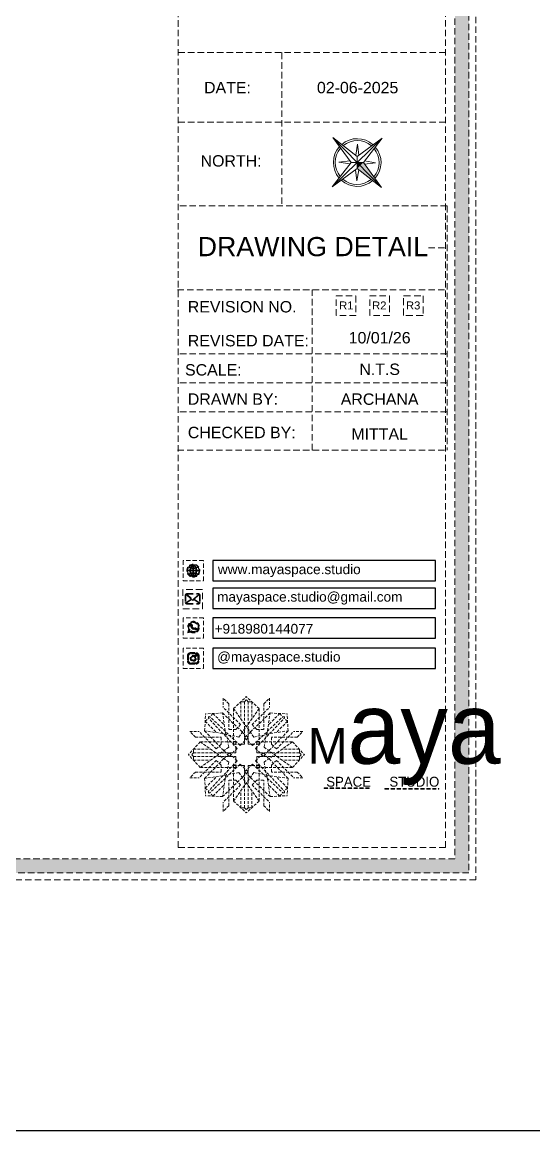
# Model space of a CAD drawing. Header units: millimetres. Extents: x 56222 to 3066687, y -650199 to -121287.
# Drawn here: x 134316.3 to 134395.8, y -183936.6 to -183764.4 of the extents above; entities that cross this region are included whole.
import ezdxf
from ezdxf.enums import TextEntityAlignment as Align

# ---------------------------------------------------------------- set-up
doc = ezdxf.new("R2010")
doc.units = ezdxf.units.MM
doc.header["$MEASUREMENT"] = 0
doc.linetypes.add('DASHEDX2', pattern=[1.5, 1, -0.5])
doc.layers.add('AR HATCH-7', color=7, linetype='Continuous')
for name, color, linetype, lineweight in [('Dimension', 10, 'DASHEDX2', 20), ('NAME PLATE', 7, 'Continuous', 25), ('title block', 7, 'Continuous', 9), ('XX~SLAB ( BEAM )~ ( DIM )', 7, 'Continuous', 9)]:
    doc.layers.add(name, color=color, linetype=linetype, lineweight=lineweight)
doc.styles.add('Arial', font='arial.ttf')
doc.styles.get("Standard").update_dxf_attribs({"font": 'arial.ttf', "height": 6})

# ---------------------------------------------------------------- blocks, each defined once
blk = doc.blocks.new('FSFSF')
at = {"color": 42, "lineweight": 5, "true_color": 0xe0ac11}
for p, q in [((28600.03, 143.51), (28600.03, 140.16)), ((28602.15, 141.41), (28600.03, 143.51)), ((28603.86, 139.69), (28608.58, 144.08)), ((28613.31, 139.69), (28608.58, 144.08)), ((28615.02, 141.41), (28617.14, 143.51)), ((28617.14, 143.51), (28617.14, 140.16)), ((28606.47, 133.76), (28600.03, 140.16)), ((28602.15, 141.41), (28602.15, 131.95)), ((28603.86, 126.58), (28603.86, 139.69)), ((28603.86, 139.69), (28608.58, 133.02)), ((28607.9, 142.22), (28606.58, 142.22)), ((28606.58, 142.22), (28606.58, 135.84)), ((28607.9, 142.22), (28608.58, 142.85)), ((28607.9, 142.22), (28607.9, 126.58)), ((28609.27, 142.22), (28608.59, 142.85)), ((28613.31, 139.69), (28608.59, 133.02)), ((28609.27, 142.22), (28609.27, 126.58)), ((28609.27, 142.22), (28610.59, 142.22)), ((28610.59, 142.22), (28610.59, 135.84)), ((28610.7, 133.76), (28617.14, 140.16)), ((28613.31, 126.58), (28613.31, 139.69)), ((28615.02, 141.41), (28615.02, 131.95)), ((28593.19, 131.45), (28593.54, 137.71)), ((28593.39, 135), (28594.56, 136.12)), ((28599.8, 138.06), (28593.54, 137.71)), ((28595.12, 136.69), (28594.53, 136.69)), ((28594.56, 136.12), (28594.56, 136.71)), ((28605.17, 124.98), (28594.56, 136.12)), ((28596.24, 137.86), (28595.12, 136.69)), ((28606.27, 126.08), (28595.12, 136.69)), ((28596.24, 137.86), (28600.47, 133.65)), ((28601.03, 130), (28599.8, 138.06)), ((28599.8, 138.05), (28608.58, 129.56)), ((28617.37, 138.05), (28608.59, 129.56)), ((28610.9, 126.08), (28622.05, 136.69)), ((28612.02, 124.98), (28622.62, 136.12)), ((28616.14, 130), (28617.37, 138.06)), ((28620.93, 137.86), (28616.7, 133.65)), ((28617.37, 138.06), (28623.63, 137.71)), ((28620.93, 137.86), (28622.05, 136.69)), ((28622.05, 136.69), (28622.64, 136.69)), ((28622.62, 136.12), (28622.62, 136.71)), ((28623.8, 135), (28622.62, 136.12)), ((28624, 131.45), (28623.65, 137.71)), ((28587.73, 131.22), (28591.08, 131.22)), ((28589.84, 129.1), (28587.73, 131.22)), ((28597.49, 124.78), (28591.08, 131.22)), ((28593.19, 131.45), (28601.69, 122.67)), ((28601.25, 130.22), (28593.19, 131.45)), ((28593.39, 135), (28597.6, 130.78)), ((28604.75, 131.95), (28602.15, 131.95)), ((28606.47, 133.76), (28604.75, 131.95)), ((28605.86, 129.18), (28608.58, 133.02)), ((28611.31, 129.18), (28608.59, 133.02)), ((28610.7, 133.76), (28612.42, 131.95)), ((28612.42, 131.95), (28615.02, 131.95)), ((28623.99, 131.45), (28615.5, 122.67)), ((28615.94, 130.22), (28624, 131.45)), ((28623.8, 135), (28619.59, 130.78)), ((28619.7, 124.78), (28626.1, 131.22)), ((28629.45, 131.22), (28626.1, 131.22)), ((28627.34, 129.1), (28629.45, 131.22)), ((28591.56, 127.39), (28587.17, 122.66)), ((28589.84, 129.1), (28599.29, 129.1)), ((28604.66, 127.39), (28591.56, 127.39)), ((28591.56, 127.39), (28598.23, 122.67)), ((28599.29, 126.5), (28599.29, 129.1)), ((28605.86, 129.18), (28601.03, 130)), ((28602.07, 125.39), (28601.25, 130.22)), ((28603.68, 126.54), (28603.68, 127.39)), ((28604.71, 127.57), (28603.86, 127.57)), ((28604.66, 123.35), (28604.66, 127.39)), ((28604.7, 126.58), (28604.71, 127.57)), ((28606.27, 126.08), (28608.58, 128.27)), ((28607.9, 128.92), (28608.58, 129.56)), ((28607.9, 128.92), (28608.58, 128.27)), ((28609.27, 128.92), (28608.59, 129.56)), ((28609.27, 128.92), (28608.59, 128.27)), ((28610.9, 126.08), (28608.59, 128.27)), ((28611.31, 129.18), (28616.14, 130)), ((28612.46, 126.58), (28612.46, 127.57)), ((28612.46, 127.57), (28613.31, 127.57)), ((28612.52, 123.35), (28612.52, 127.39)), ((28612.52, 127.39), (28625.63, 127.39)), ((28613.51, 126.54), (28613.51, 127.39)), ((28615.12, 125.39), (28615.94, 130.22)), ((28627.34, 129.1), (28617.89, 129.1)), ((28617.89, 126.5), (28617.89, 129.1)), ((28625.63, 127.39), (28618.96, 122.67)), ((28625.63, 127.39), (28630.02, 122.66)), ((28589.03, 123.35), (28588.4, 122.67)), ((28589.03, 123.35), (28589.03, 124.67)), ((28589.03, 124.67), (28595.4, 124.67)), ((28589.03, 123.35), (28604.66, 123.35)), ((28597.49, 124.78), (28599.29, 126.5)), ((28602.07, 125.39), (28598.23, 122.67)), ((28602.33, 123.35), (28601.69, 122.67)), ((28602.33, 123.35), (28602.97, 122.67)), ((28605.17, 124.98), (28602.97, 122.67)), ((28604.66, 126.54), (28603.68, 126.54)), ((28607.9, 126.58), (28603.86, 126.58)), ((28609.27, 126.58), (28613.31, 126.58)), ((28612.02, 124.98), (28614.21, 122.67)), ((28612.52, 126.54), (28613.51, 126.54)), ((28628.16, 123.35), (28612.52, 123.35)), ((28614.85, 123.35), (28614.21, 122.67)), ((28614.85, 123.35), (28615.5, 122.67)), ((28615.12, 125.39), (28618.96, 122.67)), ((28619.7, 124.78), (28617.89, 126.5)), ((28628.16, 124.67), (28621.78, 124.67)), ((28628.16, 123.35), (28628.16, 124.67)), ((28628.16, 123.35), (28628.78, 122.67)), ((28591.56, 117.94), (28587.17, 122.66)), ((28589.03, 121.98), (28588.4, 122.65)), ((28589.03, 121.98), (28604.66, 121.98)), ((28589.03, 121.98), (28589.03, 120.66)), ((28589.03, 120.66), (28595.4, 120.66)), ((28597.49, 120.54), (28591.08, 114.11)), ((28591.56, 117.94), (28598.23, 122.65)), ((28593.19, 113.88), (28601.69, 122.65)), ((28605.17, 120.35), (28594.56, 109.2)), ((28606.27, 119.15), (28595.12, 108.54)), ((28597.49, 120.54), (28599.29, 118.83)), ((28602.07, 119.94), (28598.23, 122.65)), ((28599.29, 118.83), (28599.29, 116.23)), ((28602.07, 119.94), (28601.25, 115.1)), ((28602.33, 121.98), (28601.69, 122.65)), ((28602.33, 121.98), (28602.97, 122.65)), ((28605.17, 120.35), (28602.97, 122.65)), ((28604.66, 118.78), (28603.68, 118.78)), ((28603.68, 118.78), (28603.68, 117.94)), ((28604.66, 121.98), (28604.66, 117.94)), ((28606.27, 119.15), (28608.58, 116.96)), ((28610.9, 119.15), (28608.59, 116.96)), ((28610.9, 119.15), (28622.05, 108.54)), ((28612.02, 120.35), (28614.21, 122.65)), ((28612.02, 120.35), (28622.62, 109.2)), ((28612.52, 121.98), (28612.52, 117.94)), ((28628.16, 121.98), (28612.52, 121.98)), ((28612.52, 118.78), (28613.51, 118.78)), ((28613.51, 118.78), (28613.51, 117.94)), ((28614.85, 121.98), (28614.21, 122.65)), ((28614.85, 121.98), (28615.5, 122.65)), ((28615.12, 119.94), (28618.96, 122.65)), ((28615.12, 119.94), (28615.94, 115.1)), ((28623.99, 113.88), (28615.5, 122.65)), ((28619.7, 120.54), (28617.89, 118.83)), ((28617.89, 118.83), (28617.89, 116.23)), ((28625.63, 117.94), (28618.96, 122.65)), ((28619.7, 120.54), (28626.1, 114.11)), ((28628.16, 120.66), (28621.78, 120.66)), ((28625.63, 117.94), (28630.02, 122.66)), ((28628.16, 121.98), (28628.78, 122.65)), ((28628.16, 121.98), (28628.16, 120.66)), ((28589.84, 116.23), (28587.73, 114.11)), ((28589.84, 116.23), (28599.29, 116.23)), ((28604.66, 117.94), (28591.56, 117.94)), ((28601.25, 115.1), (28593.19, 113.87)), ((28599.8, 107.17), (28608.58, 115.67)), ((28601.03, 115.23), (28599.8, 107.17)), ((28605.86, 116.05), (28601.03, 115.23)), ((28607.9, 118.65), (28603.86, 118.65)), ((28603.86, 118.65), (28603.86, 105.54)), ((28604.71, 117.66), (28603.86, 117.66)), ((28604.7, 118.65), (28604.71, 117.66)), ((28605.86, 116.05), (28608.58, 112.21)), ((28607.9, 103.01), (28607.9, 118.65)), ((28607.9, 116.31), (28608.58, 116.96)), ((28607.9, 116.31), (28608.58, 115.67)), ((28609.27, 116.31), (28608.59, 116.96)), ((28609.27, 116.31), (28608.59, 115.67)), ((28611.31, 116.05), (28608.59, 112.21)), ((28617.37, 107.17), (28608.59, 115.67)), ((28609.27, 118.65), (28613.31, 118.65)), ((28609.27, 103.01), (28609.27, 118.65)), ((28611.31, 116.05), (28616.14, 115.23)), ((28612.46, 118.65), (28612.46, 117.66)), ((28612.46, 117.66), (28613.31, 117.66)), ((28612.52, 117.94), (28625.63, 117.94)), ((28613.31, 118.65), (28613.31, 105.54)), ((28615.94, 115.1), (28624, 113.87)), ((28616.14, 115.23), (28617.37, 107.17)), ((28627.34, 116.23), (28617.89, 116.23)), ((28627.34, 116.23), (28629.45, 114.11)), ((28587.73, 114.11), (28591.08, 114.11)), ((28593.19, 113.87), (28593.54, 107.62)), ((28593.39, 110.32), (28597.6, 114.55)), ((28596.24, 107.37), (28600.47, 111.58)), ((28606.47, 111.47), (28600.03, 105.07)), ((28602.15, 103.82), (28602.15, 113.27)), ((28604.75, 113.27), (28602.15, 113.27)), ((28603.86, 105.54), (28608.58, 112.21)), ((28606.47, 111.47), (28604.75, 113.27)), ((28613.31, 105.54), (28608.59, 112.21)), ((28610.7, 111.47), (28612.42, 113.27)), ((28610.7, 111.47), (28617.14, 105.07)), ((28612.42, 113.27), (28615.02, 113.27)), ((28615.02, 103.82), (28615.02, 113.27)), ((28620.93, 107.37), (28616.7, 111.58)), ((28623.8, 110.32), (28619.59, 114.55)), ((28624, 113.87), (28623.65, 107.62)), ((28629.45, 114.11), (28626.1, 114.11)), ((28593.39, 110.32), (28594.56, 109.2)), ((28599.8, 107.17), (28593.54, 107.52)), ((28595.12, 108.54), (28594.53, 108.54)), ((28594.56, 109.2), (28594.56, 108.61)), ((28596.24, 107.37), (28595.12, 108.54)), ((28606.58, 103.01), (28606.58, 109.38)), ((28610.59, 103.01), (28610.59, 109.38)), ((28617.37, 107.17), (28623.63, 107.52)), ((28620.93, 107.37), (28622.05, 108.54)), ((28622.05, 108.54), (28622.64, 108.54)), ((28623.8, 110.32), (28622.62, 109.2)), ((28622.62, 109.2), (28622.62, 108.61)), ((28600.03, 101.71), (28600.03, 105.07)), ((28602.15, 103.82), (28600.03, 101.71)), ((28603.86, 105.54), (28608.58, 101.15)), ((28607.9, 103.01), (28606.58, 103.01)), ((28607.9, 103.01), (28608.58, 102.38)), ((28613.31, 105.54), (28608.58, 101.15)), ((28609.27, 103.01), (28608.59, 102.38)), ((28609.27, 103.01), (28610.59, 103.01)), ((28615.02, 103.82), (28617.14, 101.71)), ((28617.14, 101.71), (28617.14, 105.07))]:
    blk.add_line(p, q, dxfattribs=at)
blk = doc.blocks.new('hgwg')
at = {"layer": 'Dimension', "true_color": 0xd39e00}
h = blk.add_hatch(color=42, dxfattribs=at)
h.dxf.hatch_style = 1
h.paths.add_polyline_path([(27505.71, 45.05), (27494.27, 45.05), (27494.27, 44.9), (27505.71, 44.9)])
h = blk.add_hatch(color=42, dxfattribs=at)
h.dxf.hatch_style = 1
h.paths.add_polyline_path([(27523.3, 44.9), (27509.68, 44.9), (27509.68, 44.75), (27523.3, 44.75)])
at = {"layer": 'Dimension', "color": 42, "true_color": 0xd39e00}
for p, q in [((27494.27, 45.05), (27505.71, 45.05)), ((27494.27, 44.9), (27494.27, 45.05)), ((27494.27, 44.9), (27505.71, 44.9)), ((27505.71, 45.05), (27505.71, 44.9)), ((27509.68, 44.9), (27523.3, 44.9)), ((27509.68, 44.9), (27509.68, 44.75)), ((27523.3, 44.75), (27523.3, 44.9)), ((27509.68, 44.75), (27523.3, 44.75))]:
    blk.add_line(p, q, dxfattribs=at)
at = {"layer": 'Dimension', "color": 42, "true_color": 0xd39e00, "attachment_point": 1}
for s, width, insert, char_height in [('{\\fCinzel|b0|i0|c0|p2;\\H1.5x;M\\fAmsterdam One|b0|i0|c0|p2;\\H2x;aya}', 85.3277, (27490.17, 69.17), 6), ('{\\fCinzel|b0|i0|c0|p0;SPACE     STUDIO}', 66.129, (27494.83, 47.86), 2.5)]:
    blk.add_mtext_dynamic_manual_height_columns(s, width=width, gutter_width=30, heights=[0], dxfattribs=dict(at, insert=insert, char_height=char_height))
blk = doc.blocks.new('aggerg')
at = {"layer": 'Dimension', "color": 42, "true_color": 0xd39e00}
blk.add_lwpolyline([(-1.41, 1.41), (1.41, 1.41), (1.41, -1.41), (-1.41, -1.41)], close=True, dxfattribs=at)
at = {"layer": 'NAME PLATE', "lineweight": 0, "insert": (-0.03, 0.62), "char_height": 1.151, "width": 2.2458, "attachment_point": 2, "style": 'Arial'}
blk.add_mtext('R3', dxfattribs=at)
blk = doc.blocks.new('QEGW4TG')
at = {"layer": 'Dimension', "true_color": 0x000000}
h = blk.add_hatch(color=18, dxfattribs=at)
h.dxf.hatch_style = 1
h.paths.add_polyline_path([(2.69, 1.93, 0.170513), (2.95, 1.97, 0.190337), (3.11, 2.18, 0.316231), (3.07, 2.28), (2.79, 2.37, 0.273721), (2.69, 2.34, 0.040749), (2.63, 2.27, -0.441282), (2.53, 2.25, -0.11828), (2.06, 2.64, -0.441282), (2.07, 2.74, 0.040749), (2.13, 2.81, 0.290083), (2.14, 2.92), (2.01, 3.18, 0.316231), (1.91, 3.2, 0.190337), (1.73, 3, 0.170513), (1.72, 2.74, 0.252784)], flags=0)
h.paths.add_polyline_path([(1.19, 1.98), (1.03, 1.3, 0.550912), (1.11, 1.23), (1.75, 1.39, 6.344125)])
h.paths.add_polyline_path([(1.81, 1.7), (1.4, 1.6), (1.5, 2.03, -9.071339)], flags=16)
h.paths.add_polyline_path([(3.11, 2.16, -0.17811), (2.95, 1.97, -0.170513), (2.69, 1.93, -0.252784), (1.72, 2.74, -0.170513), (1.73, 3, -0.17811), (1.89, 3.19, -0.370089), (2.01, 3.18), (2.14, 2.92, -0.307185), (2.13, 2.8, -0.041087), (2.06, 2.73, 0.321676), (2.05, 2.65, 0.126524), (2.55, 2.24, 0.312216), (2.62, 2.26, -0.041087), (2.68, 2.34, -0.290673), (2.79, 2.37), (3.07, 2.28, -0.370089)], flags=0)
h = blk.add_hatch(color=18, dxfattribs=at)
h.dxf.hatch_style = 1
h.paths.add_polyline_path([(2.79, 2.37, 0.273721), (2.69, 2.34, 0.040749), (2.63, 2.27, -0.441282), (2.53, 2.25, -0.11828), (2.06, 2.64, -0.441282), (2.07, 2.74, 0.040749), (2.13, 2.81, 0.290083), (2.14, 2.92), (2.01, 3.18, 0.316231), (1.91, 3.2, 0.190337), (1.73, 3, 0.170513), (1.72, 2.74, 0.252784), (2.69, 1.93, 0.170513), (2.95, 1.97, 0.190337), (3.11, 2.18, 0.316231), (3.07, 2.28)])
for p, q in [((2.01, 3.18), (2.14, 2.92)), ((1.19, 1.98), (1.03, 1.3)), ((1.1, 1.23), (1.75, 1.39)), ((1.5, 2.03), (1.4, 1.6)), ((1.4, 1.6), (1.81, 1.7)), ((3.07, 2.28), (2.8, 2.36))]:
    blk.add_line(p, q)
blk.add_lwpolyline([(0, 0), (4.68, 0), (4.68, 4.68), (0, 4.68)], close=True)
for centre, radius, start, end in [((2.39, 2.56), 1.34, 241.4727, 205.6422), ((2.39, 2.56), 1.04, 235.9962, 210.8333), ((2.09, 2.87), 0.39, 159.7007, 198.4072), ((2.96, 3.23), 1.33, 201.4218, 258.1669), ((2.07, 2.87), 0.364, 118.9685, 159.3648), ((1.94, 3.12), 0.0896, 41.8985, 123.1344), ((2.11, 2.68), 0.066, 135.9932, 224.8892), ((1.67, 3.16), 0.586, 312.4617, 321.8728), ((3.12, 3.42), 1.31, 216.5455, 243.5279), ((2.05, 2.87), 0.104, 320.3924, 28.6971), ((1.09, 1.29), 0.0598, 164.8483, 282.1458), ((2.57, 2.3), 0.066, 234.2482, 323.1441), ((3.11, 1.94), 0.586, 137.2645, 146.6756), ((2.76, 2.27), 0.104, 70.4402, 138.745), ((2.75, 2.31), 0.39, 260.7301, 299.4366), ((2.76, 2.29), 0.364, 299.7725, 340.1688), ((3.03, 2.2), 0.0896, 336.0029, 57.2388)]:
    blk.add_arc(centre, radius, start, end)
blk = doc.blocks.new('ASGERG')
at = {"layer": 'Dimension', "true_color": 0x000000}
h = blk.add_hatch(color=18, dxfattribs=at)
h.dxf.hatch_style = 1
h.paths.add_polyline_path([(0.99, 1.7, 0.353872), (1.69, 1.03), (2.96, 1.03, 0.353872), (3.66, 1.7), (3.66, 2.99, 0.353872), (2.96, 3.67), (1.69, 3.67, 0.353872), (0.99, 2.99)])
h.paths.add_polyline_path([(1.27, 2.97, -0.353872), (1.72, 3.4), (2.94, 3.4, -0.353872), (3.38, 2.97), (3.38, 1.72, -0.353872), (2.94, 1.3), (1.72, 1.3, -0.353872), (1.27, 1.72)], flags=16)
h.paths.add_polyline_path([(3.02, 2.35, -1), (1.64, 2.35, -1)], flags=0)
h.paths.add_polyline_path([(2.74, 2.35, -1), (1.92, 2.35, -1)], flags=0)
h.paths.add_polyline_path([(2.86, 3.02, -1), (3.19, 3.02, -1)], flags=0)
h.paths.add_polyline_path([(1.64, 2.35, 1), (3.02, 2.35, 1)], flags=0)
h = blk.add_hatch(color=18, dxfattribs=at)
h.dxf.hatch_style = 1
h.paths.add_polyline_path([(1.64, 2.35, 1), (3.02, 2.35, 1)])
h.paths.add_polyline_path([(2.74, 2.35, -1), (1.92, 2.35, -1)], flags=16)
h = blk.add_hatch(color=18, dxfattribs=at)
h.dxf.hatch_style = 1
h.paths.add_polyline_path([(3.19, 3.02, 1), (2.86, 3.02, 1)])
for p, q in [((0.99, 2.99), (0.99, 1.7)), ((1.27, 2.97), (1.27, 1.72)), ((1.69, 3.67), (2.96, 3.67)), ((2.94, 3.4), (1.72, 3.4)), ((3.38, 2.97), (3.38, 1.72)), ((3.66, 2.99), (3.66, 1.7)), ((1.69, 1.03), (2.96, 1.03)), ((2.94, 1.3), (1.72, 1.3))]:
    blk.add_line(p, q)
blk.add_lwpolyline([(0, 0), (4.68, 0), (4.68, 4.68), (0, 4.68)], close=True)
for centre, radius in [((2.33, 2.35), 0.694), ((2.33, 2.35), 0.414), ((3.02, 3.02), 0.168)]:
    blk.add_circle(centre, radius)
for centre, radius, start, end in [((1.76, 2.89), 0.778, 94.8631, 172.8127), ((1.76, 2.91), 0.491, 94.8631, 172.8127), ((2.9, 2.91), 0.491, 7.1873, 85.1369), ((2.89, 2.89), 0.778, 7.1873, 85.1369), ((1.76, 1.8), 0.778, 187.1873, 265.1369), ((1.76, 1.78), 0.491, 187.1873, 265.1369), ((2.9, 1.78), 0.491, 274.8631, 352.8127), ((2.89, 1.8), 0.778, 274.8631, 352.8127)]:
    blk.add_arc(centre, radius, start, end)
blk = doc.blocks.new('DTGWEGEARG')
at = {"layer": 'Dimension', "true_color": 0x000000}
h = blk.add_hatch(color=18, dxfattribs=at)
h.dxf.hatch_style = 1
h.paths.add_polyline_path([(3.83, 2.34, 1), (0.85, 2.34, 1)])
h.paths.add_polyline_path([(2.51, 1.01, 0.105795), (2.96, 1.58, -0.055205), (3.3, 1.41, -0.169822)], flags=16)
h.paths.add_polyline_path([(2.41, 1.12), (2.41, 1.69, -0.058279), (2.81, 1.63, -0.103353)], flags=16)
h.paths.add_polyline_path([(2.26, 1.13, -0.101741), (1.87, 1.63, -0.057171), (2.26, 1.69)], flags=16)
h.paths.add_polyline_path([(2.17, 1.01, -0.169822), (1.38, 1.41, -0.055205), (1.72, 1.58, 0.105795)], flags=16)
h.paths.add_polyline_path([(3.02, 1.72, 0.081336), (3.13, 2.27), (3.68, 2.27, -0.152069), (3.4, 1.52, 0.05687)], flags=16)
h.paths.add_polyline_path([(2.87, 1.77, 0.061945), (2.41, 1.84), (2.41, 2.27), (2.98, 2.27, -0.081344)], flags=16)
h.paths.add_polyline_path([(2.26, 1.84, 0.060923), (1.8, 1.77, -0.081344), (1.7, 2.27), (2.26, 2.27)], flags=16)
h.paths.add_polyline_path([(1.66, 1.72, 0.05687), (1.28, 1.52, -0.152069), (1, 2.27), (1.55, 2.27, 0.081336)], flags=16)
h.paths.add_polyline_path([(2.41, 2.42), (2.41, 2.83, 0.061945), (2.87, 2.91, -0.080009), (2.98, 2.42)], flags=16)
h.paths.add_polyline_path([(3.13, 2.42, 0.080116), (3.02, 2.96, 0.05687), (3.4, 3.16, 0.028258), (3.3, 3.27, -0.055205), (2.96, 3.1, 0.105795), (2.51, 3.67, -0.36029), (3.68, 2.42)], flags=16)
h.paths.add_polyline_path([(2.26, 2.42), (1.7, 2.42, -0.080009), (1.8, 2.91, 0.060923), (2.26, 2.84)], flags=16)
h.paths.add_polyline_path([(1.55, 2.42), (1, 2.42, -0.150466), (1.28, 3.16, 0.05687), (1.66, 2.96, 0.080116)], flags=16)
h.paths.add_polyline_path([(2.41, 2.98), (2.41, 3.56, -0.103353), (2.81, 3.05, -0.058279)], flags=16)
h.paths.add_polyline_path([(2.26, 2.99, -0.057171), (1.87, 3.05, -0.101741), (2.26, 3.55)], flags=16)
h.paths.add_polyline_path([(1.72, 3.1, -0.055205), (1.38, 3.27, -0.169822), (2.17, 3.67, 0.105795)], flags=16)
blk.add_lwpolyline([(0, 0), (4.68, 0), (4.68, 4.68), (0, 4.68)], close=True)
at = {"layer": 'Dimension', "color": 18, "true_color": 0x000000}
for p, q in [((2.26, 3.55), (2.26, 2.99)), ((2.26, 2.84), (2.26, 2.42)), ((2.41, 3.56), (2.41, 2.98)), ((2.41, 2.83), (2.41, 2.42)), ((1, 2.42), (1.55, 2.42)), ((1, 2.27), (1.55, 2.27)), ((1.7, 2.42), (2.26, 2.42)), ((1.7, 2.27), (2.26, 2.27)), ((2.26, 2.27), (2.26, 1.84)), ((2.26, 1.69), (2.26, 1.13)), ((2.41, 2.42), (2.98, 2.42)), ((2.41, 2.27), (2.98, 2.27)), ((2.41, 2.27), (2.41, 1.84)), ((2.41, 1.69), (2.41, 1.12)), ((3.13, 2.42), (3.68, 2.42)), ((3.13, 2.27), (3.68, 2.27))]:
    blk.add_line(p, q, dxfattribs=at)
blk.add_circle((2.34, 2.34), 1.49, dxfattribs=at)
for centre, radius, start, end in [((2.34, 2.34), 1.34, 142.3819, 176.6093), ((2.34, 4.74), 1.9, 236.1399, 249.1595), ((2.34, 2.34), 1.34, 97.3549, 135.9073), ((2.34, 4.74), 1.75, 236.7417, 249.3811), ((3.28, 2.34), 1.73, 159.0567, 177.3789), ((3.28, 2.34), 1.58, 158.8325, 177.1302), ((3.28, 2.34), 1.73, 129.9301, 154.0867), ((2.34, 4.74), 1.9, 253.6799, 267.6253), ((3.28, 2.34), 1.58, 130.1073, 153.3446), ((2.34, 4.74), 1.75, 254.3336, 267.422), ((1.4, 2.34), 1.58, 26.6554, 50.2584), ((2.34, 4.74), 1.75, 272.3248, 285.6664), ((2.34, 4.74), 1.9, 272.1415, 286.3201), ((2.34, 2.34), 1.34, 3.3907, 82.6451), ((1.4, 2.34), 1.73, 25.9133, 50.0699), ((1.4, 2.34), 1.58, 2.8698, 21.1675), ((2.34, 4.74), 1.75, 290.6189, 303.2583), ((2.34, 4.74), 1.9, 290.8405, 303.8601), ((1.4, 2.34), 1.73, 2.6211, 20.9433), ((2.34, 2.34), 1.34, 183.0315, 217.6181), ((2.34, -0.06), 1.9, 110.8405, 123.8601), ((2.34, -0.06), 1.75, 110.6189, 123.2583), ((2.34, 2.34), 1.34, 224.0927, 262.6451), ((3.28, 2.34), 1.73, 182.3435, 200.9433), ((3.28, 2.34), 1.58, 182.5658, 201.1675), ((3.28, 2.34), 1.73, 205.9133, 230.0699), ((2.34, -0.06), 1.9, 92.3747, 106.3201), ((2.34, -0.06), 1.75, 92.578, 105.6664), ((3.28, 2.34), 1.58, 206.6554, 229.8927), ((2.34, -0.06), 1.9, 73.6799, 87.8585), ((2.34, -0.06), 1.75, 74.3336, 87.6752), ((1.4, 2.34), 1.58, 309.7416, 333.3446), ((1.4, 2.34), 1.73, 309.9301, 334.0867), ((2.34, 2.34), 1.34, 277.3549, 315.9073), ((1.4, 2.34), 1.58, 338.8325, 357.4342), ((2.34, -0.06), 1.75, 56.7417, 69.3811), ((1.4, 2.34), 1.73, 339.0567, 357.6565), ((2.34, -0.06), 1.9, 56.1399, 69.1595), ((2.34, 2.34), 1.34, 322.3819, 356.9685)]:
    blk.add_arc(centre, radius, start, end, dxfattribs=at)
blk = doc.blocks.new('4t')
at = {"transparency": 33554607}
h = blk.add_hatch(color=1, dxfattribs=at)
h.dxf.hatch_style = 1
h.paths.add_polyline_path([(45531.8, -35820.19), (45529.23, -35821.83), (45531.33, -35822.29)])
h = blk.add_hatch(color=1, dxfattribs=at)
h.dxf.hatch_style = 1
h.paths.add_polyline_path([(45531.8, -35820.19), (45531.33, -35822.29), (45533.44, -35822.75)])
h = blk.add_hatch(color=1, dxfattribs=at)
h.dxf.hatch_style = 1
h.paths.add_polyline_path([(45531.33, -35822.29), (45529.23, -35821.83), (45528.09, -35837.01)])
h = blk.add_hatch(color=1, dxfattribs=at)
h.dxf.hatch_style = 1
h.paths.add_polyline_path([(45533.44, -35822.75), (45531.33, -35822.29), (45528.09, -35837.01)])
at = {"layer": 'title block', "color": 7, "lineweight": 9}
for p, q in [((45535.51, -35803.37), (45530.16, -35817.62)), ((45535.51, -35803.37), (45531.8, -35820.19)), ((45534.36, -35818.55), (45535.51, -35803.37)), ((45530.5, -35816.7), (45526.88, -35812.49)), ((45526.88, -35812.49), (45529.18, -35817.55)), ((45539.5, -35815.27), (45534.44, -35817.57)), ((45535.28, -35818.89), (45539.5, -35815.27)), ((45530.16, -35817.62), (45514.98, -35816.48)), ((45514.98, -35816.48), (45529.23, -35821.83)), ((45514.98, -35816.48), (45531.8, -35820.19)), ((45528.31, -35821.48), (45524.1, -35825.11)), ((45531.8, -35820.19), (45528.09, -35837.01)), ((45531.8, -35820.19), (45529.23, -35821.83)), ((45531.8, -35820.19), (45530.16, -35817.62)), ((45534.36, -35818.55), (45531.8, -35820.19)), ((45533.44, -35822.75), (45531.8, -35820.19)), ((45531.8, -35820.19), (45548.62, -35823.9)), ((45548.62, -35823.9), (45534.36, -35818.55)), ((45524.1, -35825.11), (45529.16, -35822.81)), ((45529.23, -35821.83), (45528.09, -35837.01)), ((45528.09, -35837.01), (45533.44, -35822.75)), ((45533.09, -35823.67), (45536.71, -35827.89)), ((45533.44, -35822.75), (45548.62, -35823.9)), ((45536.71, -35827.89), (45534.42, -35822.83))]:
    blk.add_line(p, q, dxfattribs=at)
for radius, start, end in [(11.79, 81.36, 163.7665), (10.83, 82.4286, 162.6979), (10.83, 352.4286, 72.6979), (11.79, 351.36, 73.7665), (11.79, 171.36, 253.7665), (10.83, 172.4286, 252.6979), (11.79, 261.36, 343.7665), (10.83, 262.4286, 342.6979)]:
    blk.add_arc((45531.8, -35820.19), radius, start, end, dxfattribs=at)

msp = doc.modelspace()

# ---------------------------------------------------------------- hatches: boundary and pattern name
at = {"layer": 'AR HATCH-7', "lineweight": 25, "true_color": 0x939598, "transparency": 33554687}
h = msp.add_hatch(dxfattribs=at)
h.set_pattern_fill('ANSI32', color=252, scale=10)
h.set_pattern_definition([(45, (712.531, -243.5383), (-2.65165043, 2.65165043), []), (45, (714.2987, -243.5383), (-2.65165043, 2.65165043), [])])
h.paths.add_polyline_path([(134141.96, -183694.69), (134137.46, -183694.69), (134137.46, -183717.05), (134141.96, -183717.05)])
h.paths.add_polyline_path([(134230.22, -183748.25), (134222.68, -183748.25), (134222.68, -183752.9), (134230.22, -183752.9)], flags=9)
h.paths.add_polyline_path([(134128.3, -183891.61), (134149.81, -183891.61), (134149.81, -183881.31), (134128.3, -183881.31)], flags=9)
h.paths.add_polyline_path([(134345.98, -183764.7), (134379.89, -183764.7), (134379.89, -183761.09), (134345.98, -183761.09)], flags=9)
h.paths.add_polyline_path([(134352.54, -183747.02), (134372, -183747.02), (134372, -183743.4), (134352.54, -183743.4)], flags=9)
h.paths.add_polyline_path([(134354.44, -183742.9), (134368.47, -183742.9), (134368.47, -183739.29), (134354.44, -183739.29)], flags=9)
h.paths.add_polyline_path([(134343.61, -183701.97), (134378.68, -183701.97), (134378.68, -183698.23), (134343.61, -183698.23)], flags=9)
h.paths.add_polyline_path([(134343.41, -183697.43), (134378.86, -183697.43), (134378.86, -183693.69), (134343.41, -183693.69)], flags=9)
h.paths.add_polyline_path([(134365.38, -183824.37), (134378.39, -183824.37), (134378.39, -183821.62), (134365.38, -183821.62)], flags=9)
h.paths.add_polyline_path([(134361.68, -183775.97), (134375.23, -183775.97), (134375.23, -183773.26), (134361.68, -183773.26)], flags=9)
h.paths.add_polyline_path([(134343.61, -183787.35), (134354, -183787.35), (134354, -183784.61), (134343.61, -183784.61)], flags=9)
h.paths.add_polyline_path([(134344.16, -183775.93), (134352.32, -183775.93), (134352.32, -183773.28), (134344.16, -183773.28)], flags=9)
h.paths.add_polyline_path([(134341.47, -183756.48), (134366.26, -183756.48), (134366.26, -183752.74), (134341.47, -183752.74)], flags=9)
h.paths.add_polyline_path([(134346.14, -183864.62), (134366.06, -183864.62), (134366.06, -183861.51), (134346.14, -183861.51)], flags=9)
h.paths.add_polyline_path([(134345.75, -183860.25), (134361.83, -183860.25), (134361.83, -183857.14), (134345.75, -183857.14)], flags=9)
h.paths.add_polyline_path([(134346.12, -183855.3), (134375.66, -183855.3), (134375.66, -183852.19), (134346.12, -183852.19)], flags=9)
h.paths.add_polyline_path([(134346.37, -183851.01), (134369.31, -183851.01), (134369.31, -183847.89), (134346.37, -183847.89)], flags=9)
h.paths.add_polyline_path([(134340.88, -183735.91), (134367.73, -183735.91), (134367.73, -183732.17), (134340.88, -183732.17)], flags=9)
h.paths.add_polyline_path([(134341.47, -183729.02), (134377.45, -183729.02), (134377.45, -183719.5), (134341.47, -183719.5)], flags=9)
h.paths.add_polyline_path([(134341.47, -183718.7), (134380.26, -183718.7), (134380.26, -183715.95), (134341.47, -183715.95)], flags=9)
h.paths.add_polyline_path([(134341.47, -183715.15), (134371.64, -183715.15), (134371.64, -183712.39), (134341.47, -183712.39)], flags=9)
h.paths.add_polyline_path([(134341.7, -183709.67), (134351.81, -183709.67), (134351.81, -183706.92), (134341.7, -183706.92)], flags=9)
h.paths.add_polyline_path([(134370.4, -183809.38), (134373.25, -183809.38), (134373.25, -183807.5), (134370.4, -183807.5)], flags=9)
h.paths.add_polyline_path([(134365.27, -183809.38), (134368.13, -183809.38), (134368.13, -183807.5), (134365.27, -183807.5)], flags=9)
h.paths.add_polyline_path([(134341.62, -183810.01), (134359.43, -183810.01), (134359.43, -183807.27), (134341.62, -183807.27)], flags=9)
h.paths.add_polyline_path([(134366.55, -183815.34), (134377.06, -183815.34), (134377.06, -183811.69), (134366.55, -183811.69)], flags=9)
h.paths.add_polyline_path([(134341.62, -183815.29), (134362.04, -183815.29), (134362.04, -183812.55), (134341.62, -183812.55)], flags=9)
h.paths.add_polyline_path([(134368.25, -183820.23), (134375.45, -183820.23), (134375.45, -183816.59), (134368.25, -183816.59)], flags=9)
h.paths.add_polyline_path([(134341.64, -183824.32), (134356.53, -183824.32), (134356.53, -183821.66), (134341.64, -183821.66)], flags=9)
h.paths.add_polyline_path([(134367.05, -183829.74), (134376.72, -183829.74), (134376.72, -183827.09), (134367.05, -183827.09)], flags=9)
h.paths.add_polyline_path([(134341.62, -183829.55), (134359.29, -183829.55), (134359.29, -183826.81), (134341.62, -183826.81)], flags=9)
h.paths.add_polyline_path([(134341.19, -183819.81), (134350.9, -183819.81), (134350.9, -183817.07), (134341.19, -183817.07)], flags=9)
h.paths.add_polyline_path([(134342.83, -183801.61), (134380.19, -183801.61), (134380.19, -183796.99), (134342.83, -183796.99)], flags=9)
h.paths.add_polyline_path([(134174.23, -183815.3), (134208.02, -183815.3), (134208.02, -183793.46), (134174.23, -183793.46)], flags=9)
at = {"layer": 'Dimension', "true_color": 0xd39e00}
h = msp.add_hatch(color=42, dxfattribs=at)
h.paths.add_polyline_path([(134076.86, -183679.18), (134076.86, -183896.59), (134385.74, -183896.59), (134385.74, -183679.18)])
h.paths.add_polyline_path([(134079.03, -183681.35), (134383.57, -183681.35), (134383.57, -183894.42), (134079.03, -183894.42)], flags=16)
at = {"layer": 'Dimension', "true_color": 0x000000}
h = msp.add_hatch(color=18, dxfattribs=at)
h.dxf.hatch_style = 1
h.paths.add_polyline_path([(134343.75, -183854.82, 0.414214), (134343.98, -183854.59), (134343.98, -183853.44, 0.414214), (134343.75, -183853.21), (134341.92, -183853.21, 0.414214), (134341.69, -183853.44), (134341.69, -183854.59, 0.414214), (134341.92, -183854.82)])
h.paths.add_polyline_path([(134343.01, -183854.13), (134343.85, -183854.69, -0.198912), (134343.75, -183854.74), (134341.92, -183854.74, -0.198912), (134341.82, -183854.69), (134342.67, -183854.13), (134342.84, -183854.29)], flags=16)
h.paths.add_polyline_path([(134342.84, -183854.17), (134341.91, -183853.3, -0.028783), (134341.92, -183853.3), (134343.75, -183853.3, -0.028783), (134343.77, -183853.3)], flags=16)
h.paths.add_polyline_path([(134343.07, -183854.07), (134343.85, -183853.34, -0.202482), (134343.89, -183853.44), (134343.89, -183854.59, -0.043076), (134343.89, -183854.62)], flags=16)
h.paths.add_polyline_path([(134342.6, -183854.07), (134341.78, -183854.62, -0.043076), (134341.78, -183854.59), (134341.78, -183853.44, -0.202482), (134341.82, -183853.34)], flags=16)

# ---------------------------------------------------------------- linework, layer by layer
at = {"color": 18, "true_color": 0x000000, "elevation": 0.12}
for points in [[(134345.97, -183851.22), (134380.58, -183851.22), (134380.58, -183848.05), (134345.97, -183848.05)], [(134345.97, -183855.53), (134380.58, -183855.53), (134380.58, -183852.37), (134345.97, -183852.37)], [(134345.99, -183860.14), (134380.58, -183860.14), (134380.58, -183856.98), (134345.99, -183856.98)], [(134345.97, -183864.85), (134380.58, -183864.85), (134380.58, -183861.69), (134345.97, -183861.69)]]:
    msp.add_lwpolyline(points, close=True, dxfattribs=at)
at = {"layer": 'Dimension', "color": 42, "true_color": 0xd39e00}
for p, q in [((134382.1, -183769.17, 0.12), (134340.6, -183769.17, 0.12)), ((134356.66, -183769.17, 0.12), (134356.66, -183792.99, 0.12)), ((134382.1, -183779.95, 0.12), (134340.6, -183779.95, 0.12)), ((134382.35, -183792.99, 0.12), (134340.47, -183792.99, 0.12)), ((134382.35, -183792.99, 0.12), (134382.35, -183830.93, 0.12)), ((134379.46, -183799.5, 0.12), (134382.35, -183799.5, 0.12)), ((134340.47, -183806, 0.12), (134382.35, -183806, 0.12)), ((134361.41, -183830.93, 0.12), (134361.41, -183806, 0.12)), ((134382.35, -183815.97, 0.12), (134340.47, -183815.97, 0.12)), ((134382.35, -183820.46, 0.12), (134340.47, -183820.46, 0.12)), ((134382.35, -183824.95, 0.12), (134340.47, -183824.95, 0.12)), ((134340.47, -183830.93, 0.12), (134382.35, -183830.93, 0.12))]:
    msp.add_line(p, q, dxfattribs=at)
at = {"layer": 'Dimension', "color": 18, "true_color": 0x000000}
for p, q in [((134341.69, -183853.44, 0.12), (134341.69, -183854.59, 0.12)), ((134341.78, -183853.44, 0.12), (134341.78, -183854.59, 0.12)), ((134341.78, -183854.62, 0.12), (134342.6, -183854.07, 0.12)), ((134341.82, -183853.34, 0.12), (134342.6, -183854.07, 0.12)), ((134341.82, -183854.69, 0.12), (134342.67, -183854.13, 0.12)), ((134341.91, -183853.3, 0.12), (134342.84, -183854.17, 0.12)), ((134341.92, -183853.21, 0.12), (134343.75, -183853.21, 0.12)), ((134341.92, -183853.3, 0.12), (134343.75, -183853.3, 0.12)), ((134342.67, -183854.13, 0.12), (134342.84, -183854.29, 0.12)), ((134342.84, -183854.17, 0.12), (134343.77, -183853.3, 0.12)), ((134342.84, -183854.29, 0.12), (134343.01, -183854.13, 0.12)), ((134343.85, -183854.69, 0.12), (134343.01, -183854.13, 0.12)), ((134343.07, -183854.07, 0.12), (134343.85, -183853.34, 0.12)), ((134343.89, -183854.62, 0.12), (134343.07, -183854.07, 0.12)), ((134343.89, -183853.44, 0.12), (134343.89, -183854.59, 0.12)), ((134343.98, -183853.44, 0.12), (134343.98, -183854.59, 0.12)), ((134341.92, -183854.74, 0.12), (134343.75, -183854.74, 0.12)), ((134341.92, -183854.82, 0.12), (134343.75, -183854.82, 0.12))]:
    msp.add_line(p, q, dxfattribs=at)
at = {"layer": 'Dimension', "color": 42, "true_color": 0xd39e00, "elevation": 0.12}
for points in [[(134075.78, -183678.09), (134386.82, -183678.09), (134386.82, -183897.67), (134075.78, -183897.67)], [(134076.86, -183679.18), (134385.74, -183679.18), (134385.74, -183896.59), (134076.86, -183896.59)], [(134079.03, -183681.35), (134383.57, -183681.35), (134383.57, -183894.42), (134079.03, -183894.42)], [(134340.6, -183892.64), (134340.6, -183683.13), (134382.1, -183683.13), (134382.1, -183892.64)], [(134365.12, -183806.97), (134368.18, -183806.97), (134368.18, -183810.02), (134365.12, -183810.02)], [(134370.35, -183806.97), (134373.41, -183806.97), (134373.41, -183810.02), (134370.35, -183810.02)]]:
    msp.add_lwpolyline(points, close=True, dxfattribs=at)
at = {"layer": 'Dimension', "elevation": 0.12}
msp.add_lwpolyline([(134341.33, -183855.56), (134344.34, -183855.56), (134344.34, -183852.55), (134341.33, -183852.55)], close=True, dxfattribs=at)
at = {"layer": 'Dimension', "color": 18, "true_color": 0x000000}
for centre, radius, start, end in [((134341.92, -183853.44, 0.12), 0.23, 90, 180), ((134341.92, -183853.44, 0.12), 0.144, 134.2135, 180), ((134341.92, -183853.44, 0.12), 0.144, 90, 96.5948), ((134343.75, -183853.44, 0.12), 0.23, 0, 90), ((134343.75, -183853.44, 0.12), 0.144, 83.4052, 90), ((134343.75, -183853.44, 0.12), 0.144, 0, 45.7865), ((134341.92, -183854.59, 0.12), 0.23, 180, 270), ((134341.92, -183854.59, 0.12), 0.144, 180, 189.8662), ((134341.92, -183854.59, 0.12), 0.144, 225, 270), ((134343.75, -183854.59, 0.12), 0.23, 270, 0), ((134343.75, -183854.59, 0.12), 0.144, 270, 315), ((134343.75, -183854.59, 0.12), 0.144, 350.1338, 0)]:
    msp.add_arc(centre, radius, start, end, dxfattribs=at)
at = {"layer": 'XX~SLAB ( BEAM )~ ( DIM )', "color": 3, "lineweight": 30}
msp.add_lwpolyline([(133756.78, -183380.93), (135103.43, -183380.93), (135103.43, -183936.65), (133756.78, -183936.65)], close=True, dxfattribs=at)

# ---------------------------------------------------------------- block references
at = {"xscale": -0.3140139813517904, "yscale": 0.3140139813517904, "zscale": 0.3140139813517904, "rotation": 31.93972284097249}
msp.add_blockref('4t', (140550.91, -166677.27, 0.12), dxfattribs=at)
at = {"layer": 'Dimension', "xscale": 0.6761972986697732, "yscale": 0.6761972986697732, "zscale": 0.6761972986697732}
msp.add_blockref('DTGWEGEARG', (134341.35, -183851.22, 0.12), dxfattribs=at)
at = {"layer": 'Dimension', "color": 42, "true_color": 0xd39e00}
for name, p, xscale, yscale, zscale in [('QEGW4TG', (134341.36, -183860.14, 0.12), 0.6761972986697732, 0.6761972986697732, 0.6761972986697732), ('ASGERG', (134341.35, -183864.85, 0.12), 0.6761972986697732, 0.6761972986697732, 0.6761972986697732), ('FSFSF', (122316.05, -183929.82, 0.12), 0.4206821213326666, 0.4206821213326666, 0.4206821213326666), ('hgwg', (117483.99, -183911.04, 0.12), 0.6139187707802646, 0.6139187707802646, 0.6139187707802646)]:
    msp.add_blockref(name, p, dxfattribs=dict(at, xscale=xscale, yscale=yscale, zscale=zscale))
at = {"layer": 'NAME PLATE', "xscale": 1.083876512857401, "yscale": 1.083876512857401, "zscale": 1.083876512857401}
msp.add_blockref('aggerg', (134377.12, -183808.49, 0.12), dxfattribs=at)

# ---------------------------------------------------------------- texts
at = {"color": 18, "true_color": 0x000000, "char_height": 1.512, "attachment_point": 1}
for s, width, gutter_width, insert in [('www.mayaspace.studio', 10.1534, 8.49, (134346.75, -183848.67, 0.12)), ('mayaspace.studio@gmail.com', 6.3344, 5.3, (134346.63, -183852.94, 0.12)), ('+918980144077', 24.7013, 5.3, (134346.24, -183857.91, 0.12)), ('@mayaspace.studio', 6.3344, 5.3, (134346.63, -183862.26, 0.12))]:
    msp.add_mtext_dynamic_manual_height_columns(s, width=width, gutter_width=gutter_width, heights=[0], dxfattribs=dict(at, insert=insert))
at = {"layer": 'NAME PLATE', "style": 'Arial'}
for s, height, p in [('DATE:', 1.769, (134348.24, -183775.49, 0.12)), ('02-06-2025', 1.769, (134368.46, -183775.49, 0.12)), ('NORTH:', 1.769, (134348.8, -183786.87, 0.12)), ('DRAWING DETAIL', 2.9768, (134361.51, -183800.79, 0.12)), ('REVISION NO.', 1.7692, (134350.52, -183809.53, 0.12)), ('REVISED DATE: ', 1.7692, (134351.83, -183814.8, 0.12)), ('SCALE:', 1.769, (134346.04, -183819.33, 0.12)), ('DRAWN BY:', 1.769, (134349.08, -183823.87, 0.12)), ('ARCHANA', 1.769, (134371.88, -183823.88, 0.12)), ('CHECKED BY:', 1.7692, (134350.46, -183829.06, 0.12)), ('MITTAL', 1.769, (134371.88, -183829.3, 0.12))]:
    msp.add_text(s, height=height, dxfattribs=at).set_placement(p, align=Align.CENTER)
for s, p in [('R1', (134365.59, -183809.07, 0.12)), ('R2', (134370.71, -183809.07, 0.12))]:
    msp.add_text(s, height=1.247, dxfattribs=at).set_placement(p)
at = {"layer": 'NAME PLATE', "lineweight": 0, "char_height": 1.769, "attachment_point": 2, "style": 'Arial'}
for s, insert, width in [('10/01/26', (134371.88, -183812.57, 0.12), 15.3318), ('N.T.S', (134371.88, -183817.47, 0.12), 3.4529)]:
    msp.add_mtext(s, dxfattribs=dict(at, insert=insert, width=width))

doc.saveas('drawing.dxf')
